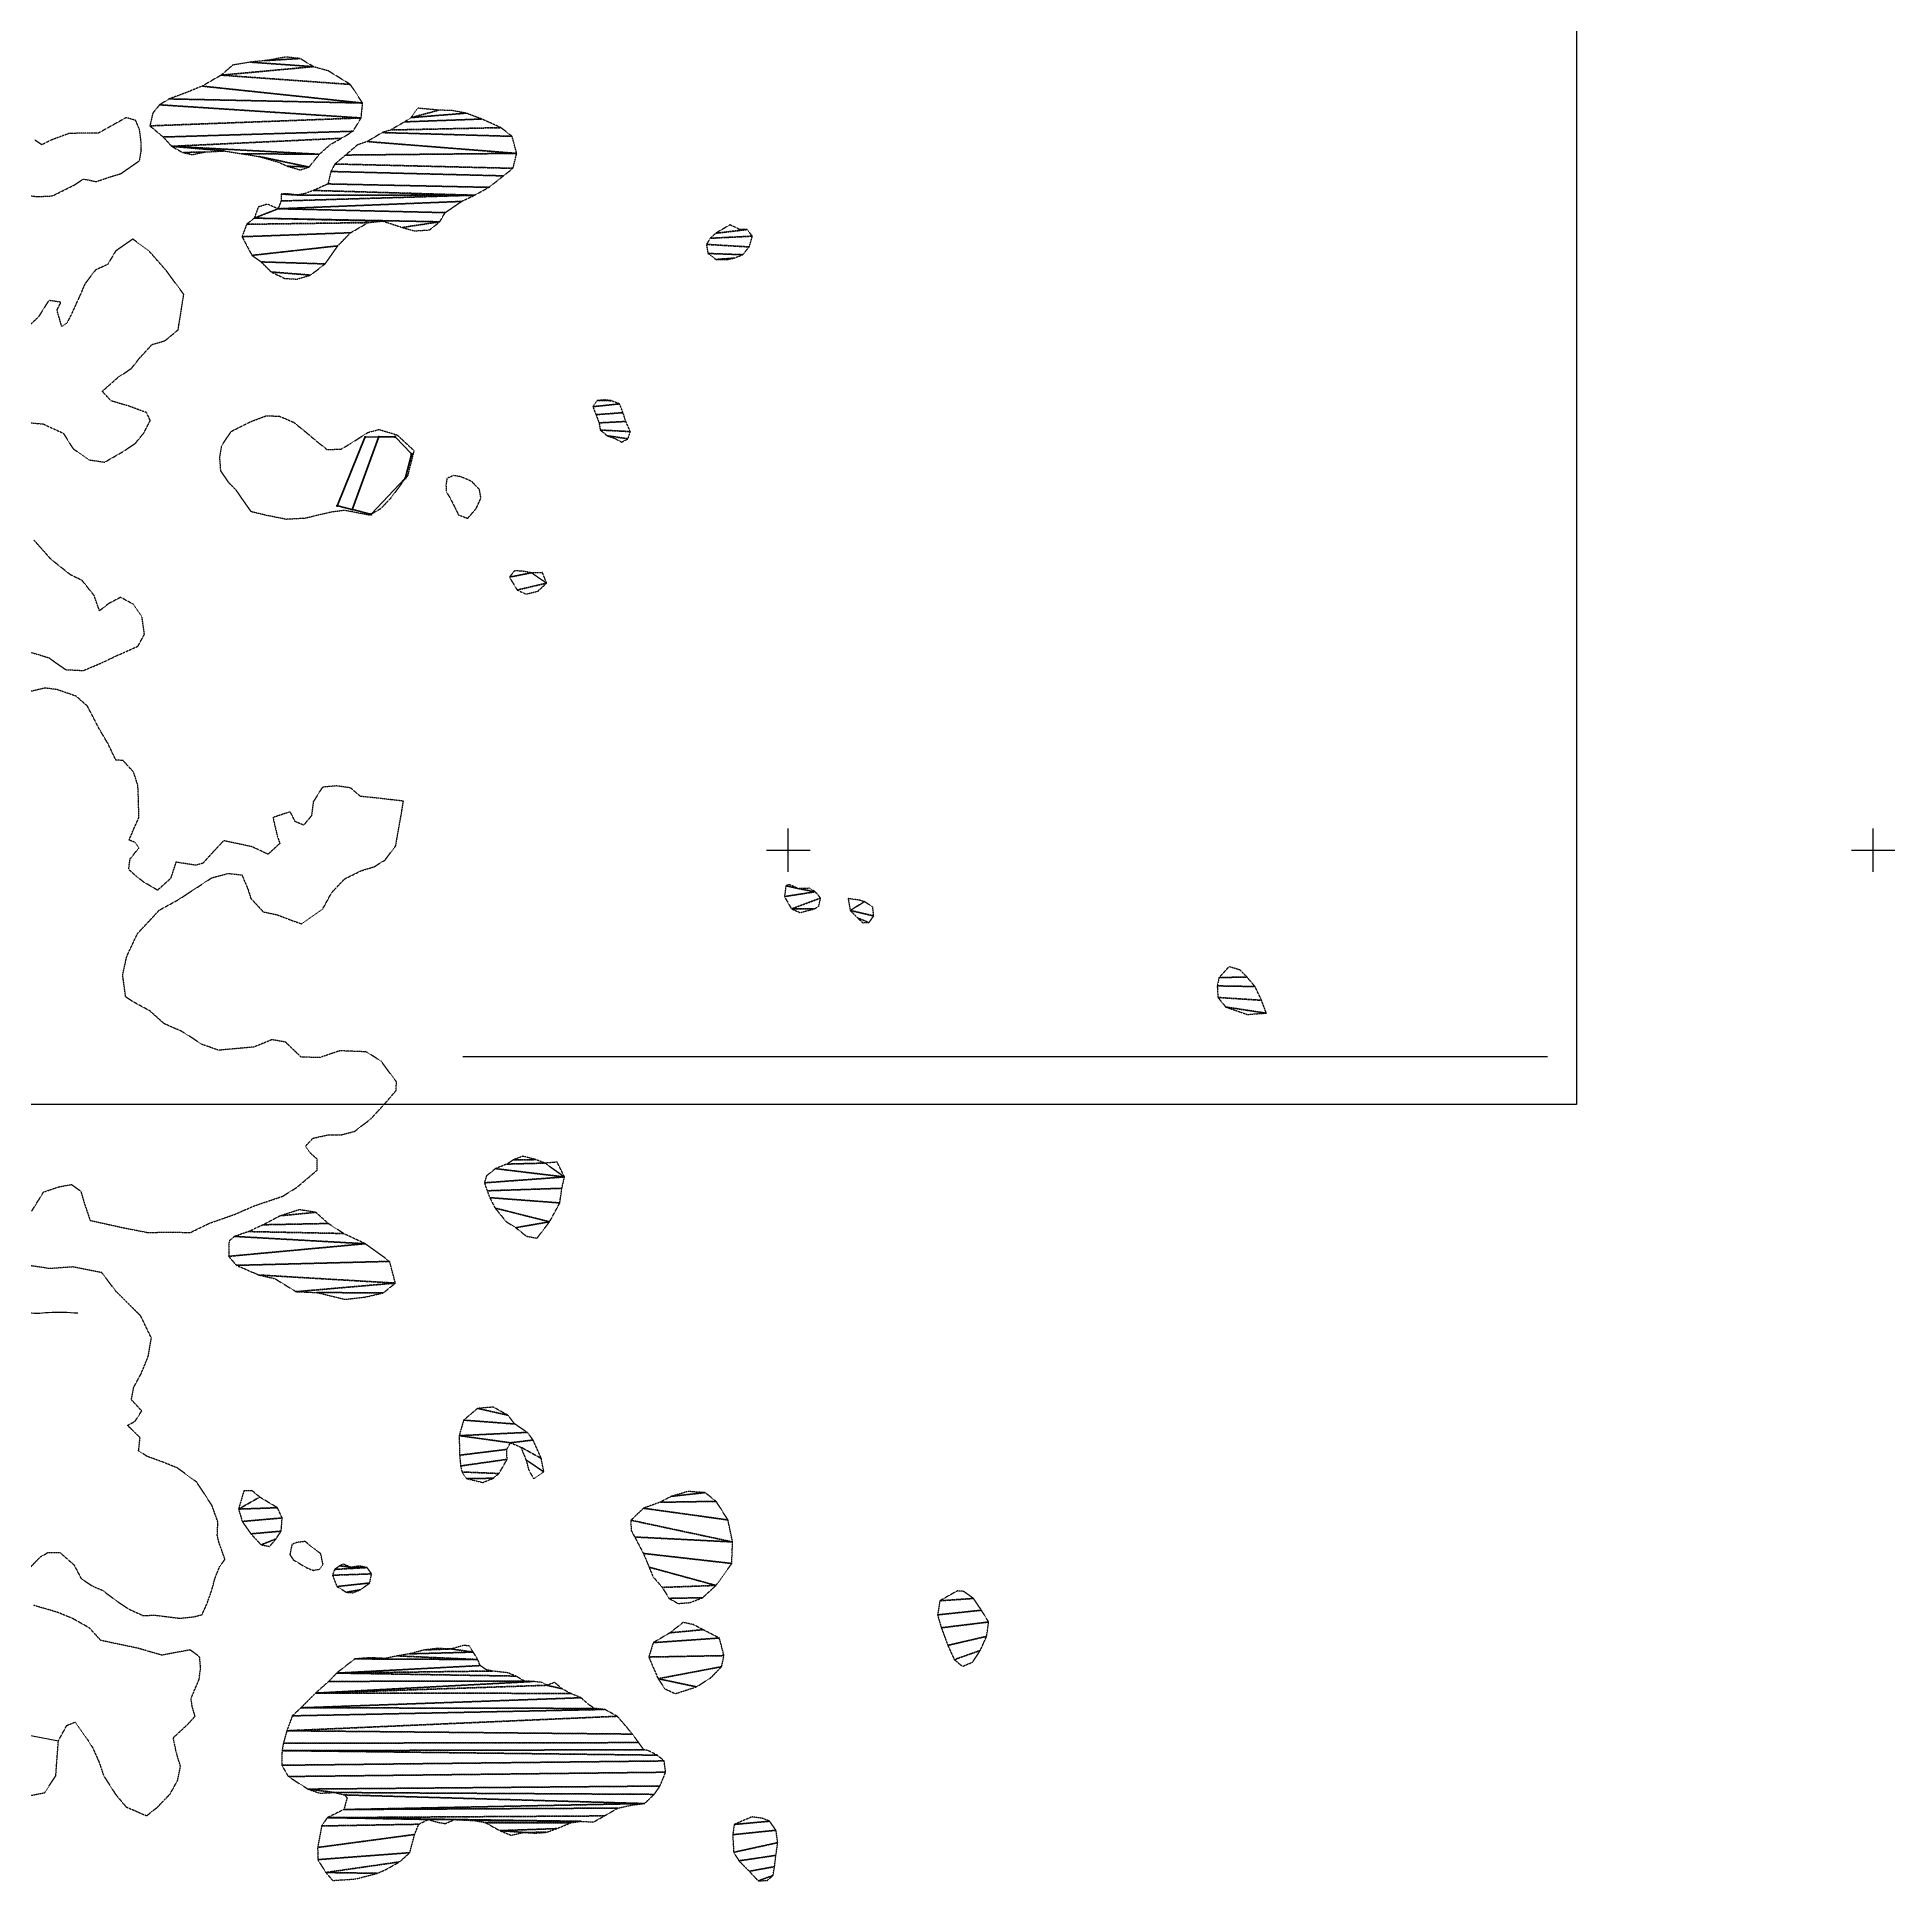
# Model space of a CAD drawing. Header units: metres. Extents: x 615331 to 657292, y 1301217 to 1321009.
# Drawn here: x 621462 to 623175, y 1309178 to 1310878 of the extents above; entities that cross this region are included whole.
import ezdxf
from ezdxf.enums import TextEntityAlignment as Align

# ---------------------------------------------------------------- set-up
doc = ezdxf.new("R2010")
doc.units = ezdxf.units.M
doc.header["$PDMODE"] = 32
doc.header["$PDSIZE"] = 0.5
doc.linetypes.add('HIDDEN', pattern=[0.375, 0.25, -0.125])
for name, color, linetype in [('3', 7, 'Continuous'), ('42', 7, 'Continuous'), ('CIRCULO PI', 2, 'Continuous'), ('CVL_CUADCON_LIN', 8, 'Continuous')]:
    doc.layers.add(name, color=color, linetype=linetype)
doc.styles.get("Standard").update_dxf_attribs({"font": 'arial.ttf'})
picture_1 = doc.add_image_def('image2.jpg', size_in_pixel=(1123, 633))

# ---------------------------------------------------------------- blocks, each defined once
blk = doc.blocks.new('COORD')
at = {"layer": '42', "color": 2, "linetype": 'Continuous'}
for p, q in [((0, -2), (0, 2)), ((-2, 0), (2, 0))]:
    blk.add_line(p, q, dxfattribs=at)
blk = doc.blocks.new('COORD$')
at = {"layer": '42', "color": 2, "linetype": 'Continuous'}
blk.add_blockref('COORD', (0, 0), dxfattribs=at)

msp = doc.modelspace()

# ---------------------------------------------------------------- linework, layer by layer
at = {"layer": '3', "color": 30, "linetype": 'HIDDEN'}
for points in [[(621446.02836, 1310732.71256), (621462.55936, 1310730.86856), (621476.26836, 1310731.53356), (621496.72636, 1310741.67756), (621505.04636, 1310747.10856), (621516.75736, 1310744.70156), (621528.14236, 1310748.64356), (621539.53336, 1310752.07656), (621556.66936, 1310763.96056), (621558.33736, 1310773.63556), (621557.97836, 1310782.77956), (621556.59236, 1310792.92756), (621552.94136, 1310801.27056), (621544.27736, 1310803.71256), (621534.18236, 1310798.00656), (621518.78636, 1310789.44556), (621507.61136, 1310789.31756), (621491.86536, 1310789.13756), (621475.42436, 1310783.10556), (621466.58536, 1310778.68456), (621460.18636, 1310782.93156)], [(621455.29036, 1310522.42556), (621467.74936, 1310521.29756), (621486.38736, 1310512.87156), (621495.44136, 1310498.49156), (621510.03736, 1310488.24056), (621524.53936, 1310486.11956), (621541.19336, 1310495.71156), (621552.78936, 1310503.46656), (621560.55436, 1310512.95756), (621566.51936, 1310524.45956), (621563.13336, 1310531.78956), (621547.82836, 1310537.45956), (621530.49736, 1310542.59756), (621522.26936, 1310551.39656), (621536.85436, 1310564.26756), (621549.20536, 1310572.54056), (621556.46636, 1310581.77056), (621568.25736, 1310594.61056), (621580.15636, 1310598.04956), (621592.23336, 1310608.09756), (621597.44836, 1310640.68156), (621580.93636, 1310663.10756), (621564.98136, 1310681.22056), (621550.38336, 1310691.72556), (621534.75936, 1310680.87456), (621527.28236, 1310668.33856), (621516.16336, 1310663.38356), (621506.40336, 1310650.56656), (621500.21736, 1310636.26656), (621493.27736, 1310621.19556), (621489.79736, 1310614.54956), (621485.00936, 1310611.19156), (621480.52136, 1310626.13156), (621484.24636, 1310633.54356), (621473.05136, 1310635.19356), (621463.57136, 1310620.09356), (621452.51636, 1310609.54956)], [(621768.42136, 1310437.27956), (621745.77436, 1310441.64056), (621734.36036, 1310440.23956), (621720.17236, 1310437.02856), (621709.53536, 1310434.36556), (621692.02036, 1310433.40356), (621673.94536, 1310437.00856), (621659.68236, 1310440.40256), (621651.42136, 1310451.99656), (621645.99536, 1310460.06556), (621638.80036, 1310467.35256), (621631.56436, 1310478.19556), (621630.66236, 1310490.38156), (621632.31836, 1310501.07256), (621641.05636, 1310514.38556), (621659.24036, 1310523.48756), (621673.15036, 1310528.72856), (621685.34436, 1310528.61356), (621698.61736, 1310522.92156), (621710.15336, 1310513.65156), (621721.18136, 1310504.37556), (621729.38336, 1310497.86356), (621742.33536, 1310498.01156), (621750.66136, 1310502.93456), (621767.30436, 1310513.54256), (621777.43436, 1310516.19956), (621794.00036, 1310511.30656), (621809.66036, 1310496.74856), (621803.82636, 1310473.81256), (621788.31536, 1310453.05356), (621778.77836, 1310443.03456), (621771.71136, 1310438.96356), (621768.42136, 1310437.27956)], [(621839.29936, 1310459.22656), (621843.44436, 1310452.15956), (621847.34336, 1310444.32656), (621850.72336, 1310437.50456), (621859.14236, 1310434.29756), (621866.91336, 1310443.28056), (621871.37436, 1310452.98656), (621870.01436, 1310460.84856), (621862.81636, 1310468.38856), (621853.11636, 1310472.59756), (621846.24536, 1310473.78956), (621840.08836, 1310471.23356), (621839.14236, 1310465.12356), (621839.29936, 1310459.22656)], [(621451.59936, 1310311.99056), (621463.31936, 1310308.82156), (621473.51636, 1310305.63456), (621479.15236, 1310301.37956), (621488.62536, 1310294.88156), (621504.89036, 1310294.05156), (621522.33336, 1310301.36556), (621534.71036, 1310307.35156), (621555.18036, 1310316.47856), (621561.15036, 1310327.47256), (621558.93636, 1310343.45556), (621550.67236, 1310355.30356), (621539.17136, 1310361.52456), (621528.31436, 1310355.81056), (621519.75536, 1310349.10656), (621514.76736, 1310363.27856), (621503.68736, 1310377.12756), (621492.95936, 1310382.34056), (621475.01636, 1310396.61856), (621459.32136, 1310414.22656)], [(621457.24636, 1309795.72956), (621468.22036, 1309813.38756), (621482.13636, 1309818.12056), (621494.04936, 1309820.28956), (621502.50336, 1309814.03356), (621506.46336, 1309800.86656), (621511.19236, 1309787.19956), (621541.74936, 1309780.43356), (621563.89636, 1309776.11356), (621587.26136, 1309776.38056), (621603.52136, 1309776.05856), (621621.20336, 1309784.64556), (621645.23736, 1309793.05156), (621661.66436, 1309800.35356), (621688.73636, 1309809.55656), (621701.59936, 1309817.58156), (621720.46636, 1309833.55056), (621720.35036, 1309843.71356), (621713.67736, 1309849.73556), (621709.54736, 1309855.53256), (621716.57436, 1309862.98156), (621731.01536, 1309866.19556), (621742.44736, 1309866.07256), (621754.85636, 1309869.26356), (621769.71236, 1309880.61356), (621782.50836, 1309894.48156), (621793.28636, 1309907.05556), (621793.45036, 1309914.93456), (621779.26136, 1309934.08356), (621765.70236, 1309942.56756), (621741.30736, 1309943.55956), (621722.58336, 1309937.24656), (621705.55836, 1309937.81456), (621691.17736, 1309951.62556), (621678.70636, 1309953.76956), (621662.02036, 1309946.97256), (621629.54136, 1309944.05956), (621614.23936, 1309949.47556), (621596.07136, 1309961.20956), (621579.22236, 1309968.64056), (621566.39036, 1309980.18156), (621551.82136, 1309988.14656), (621543.89036, 1309993.13756), (621541.12136, 1310013.17956), (621544.73636, 1310030.24556), (621554.65336, 1310051.44956), (621574.97836, 1310073.27956), (621592.14336, 1310082.62356), (621610.80036, 1310094.77956), (621623.40636, 1310103.05456), (621638.60036, 1310107.03956), (621651.06236, 1310105.65756), (621656.80636, 1310092.00256), (621659.18236, 1310084.15256), (621670.75536, 1310071.57956), (621683.48636, 1310068.93056), (621694.96736, 1310064.48756), (621706.18836, 1310060.55056), (621725.33836, 1310073.98256), (621733.79936, 1310089.32556), (621745.59336, 1310101.91056), (621760.74736, 1310109.45256), (621772.89636, 1310113.14956), (621782.98536, 1310119.36256), (621792.74236, 1310132.43356), (621796.08636, 1310151.02056), (621797.75636, 1310160.44156), (621799.89136, 1310173.67856), (621778.01836, 1310176.22356), (621760.21736, 1310178.05356), (621751.23836, 1310185.82756), (621738.51636, 1310187.71456), (621725.32136, 1310186.54756), (621716.84036, 1310172.98356), (621715.20836, 1310160.25956), (621707.94236, 1310151.53756), (621700.02836, 1310155.00456), (621695.60936, 1310163.84756), (621679.66736, 1310158.58256), (621683.67436, 1310141.35056), (621686.03536, 1310134.77056), (621675.22836, 1310124.73756), (621660.16236, 1310131.67956), (621634.19136, 1310137.22656), (621619.88936, 1310121.81756), (621615.12536, 1310116.42756), (621608.54236, 1310114.57356), (621590.22136, 1310117.41256), (621585.31336, 1310102.36456), (621573.24536, 1310091.55456), (621560.20336, 1310099.28256), (621553.53836, 1310104.54256), (621546.60936, 1310110.81556), (621548.02236, 1310120.48756), (621556.03636, 1310130.48956), (621552.41936, 1310135.78356), (621547.06336, 1310137.75556), (621551.51236, 1310148.47856), (621555.97336, 1310158.18456), (621555.80236, 1310173.17456), (621555.12336, 1310188.15856), (621551.17136, 1310200.56456), (621541.39836, 1310211.12456), (621534.78936, 1310211.55756), (621527.50436, 1310226.71956), (621519.47436, 1310240.34956), (621508.56636, 1310261.31456), (621498.30336, 1310270.34456), (621480.70736, 1310276.49556), (621469.76936, 1310277.89556), (621439.36836, 1310270.94156)], [(621453.91036, 1309465.36556), (621465.45936, 1309477.18556), (621472.27236, 1309481.07456), (621483.19336, 1309481.19956), (621496.27936, 1309469.66056), (621503.03036, 1309456.77956), (621514.03236, 1309449.79056), (621522.45436, 1309446.32956), (621536.29036, 1309435.81556), (621547.03836, 1309428.82356), (621559.54936, 1309423.12256), (621571.48636, 1309423.25856), (621580.89736, 1309422.09556), (621593.86936, 1309420.46556), (621606.80736, 1309421.88456), (621614.15236, 1309423.74656), (621618.86136, 1309433.96456), (621623.29036, 1309446.46556), (621626.21336, 1309457.42556), (621630.66036, 1309468.40256), (621635.41236, 1309474.80956), (621629.90236, 1309490.24656), (621628.30036, 1309497.08856), (621628.92536, 1309509.03856), (621623.41536, 1309524.47556), (621609.19736, 1309546.16456), (621591.26836, 1309559.17256), (621576.46836, 1309565.10256), (621563.97236, 1309569.53256), (621555.78436, 1309574.77556), (621557.16836, 1309586.98756), (621545.60936, 1309598.29056), (621552.42536, 1309601.92556), (621558.66436, 1309611.65256), (621549.14836, 1309621.96156), (621551.30336, 1309633.42056), (621558.26936, 1309646.20556), (621564.69236, 1309662.03256), (621567.54836, 1309678.83556), (621557.66236, 1309699.30456), (621535.05536, 1309721.66056), (621521.90236, 1309739.04356), (621495.42636, 1309744.33056), (621474.10736, 1309742.81656), (621456.55136, 1309745.41056)], [(621455.52936, 1309257.02356), (621469.21536, 1309259.72156), (621479.45036, 1309275.33856), (621481.87536, 1309307.63656), (621489.58836, 1309321.69956), (621497.42636, 1309324.83856), (621508.53036, 1309308.95756), (621513.18536, 1309301.64156), (621519.17836, 1309288.49756), (621523.64636, 1309275.33556), (621534.76736, 1309257.92956), (621544.29536, 1309246.60456), (621563.18436, 1309238.43556), (621573.00236, 1309246.17056), (621584.79936, 1309258.50156), (621591.76836, 1309271.03256), (621594.41636, 1309283.76756), (621590.45336, 1309297.18956), (621587.76236, 1309310.37156), (621601.33436, 1309322.97756), (621607.85636, 1309330.16656), (621605.21436, 1309339.03056), (621604.11136, 1309346.64056), (621611.53336, 1309364.00356), (621612.93536, 1309374.69156), (621612.05736, 1309384.84556), (621603.34636, 1309391.35256), (621577.24036, 1309386.48056), (621554.30436, 1309393.07856), (621520.95136, 1309400.06656), (621510.40436, 1309411.63456), (621494.81136, 1309420.34956), (621481.03036, 1309426.03556), (621458.34836, 1309432.63756)]]:
    msp.add_lwpolyline(points, dxfattribs=at)
for points, invisible_edges in [([(621697.21536, 1309488.64556), (621714.25036, 1309487.22756), (621709.39636, 1309491.26356), (621702.03236, 1309490.45456)], 1), ([(621714.25036, 1309487.22756), (621697.21536, 1309488.64556), (621695.24236, 1309479.22856), (621718.33536, 1309484.20256)], 5), ([(621718.33536, 1309484.20256), (621695.24236, 1309479.22856), (621725.79436, 1309470.27056), (621723.69936, 1309479.91556)], 3), ([(621725.79436, 1309470.27056), (621695.24236, 1309479.22856), (621698.32336, 1309474.41856), (621710.56736, 1309467.12456)], 9), ([(621725.79436, 1309470.27056), (621710.56736, 1309467.12456), (621716.68236, 1309464.62156), (621722.52036, 1309465.67456)], 1)]:
    msp.add_3dface(points, dxfattribs=dict(at, invisible_edges=invisible_edges))
at = {"layer": 'CIRCULO PI'}
msp.add_lwpolyline([(619191.41344, 1312074.43817), (622881.24082, 1312074.43817), (622881.24082, 1309894.16378), (619191.41344, 1309894.16378)], close=True, dxfattribs=at)
msp.add_lwpolyline([(621854.57009, 1309938.1989), (622854.57009, 1309938.1989)], dxfattribs=at)
at = {"layer": 'CVL_CUADCON_LIN', "color": 4, "lineweight": 40, "ltscale": 0.5, "flags": 128}
for points in [[(621739.22145, 1310446.49871), (621764.45637, 1310508.7318)], [(621776.97315, 1310508.84486), (621753.06077, 1310442.97175)], [(621753.06077, 1310442.97175), (621776.97315, 1310508.84486)], [(621765.14424, 1310509.19994), (621776.64378, 1310509.31007)], [(621777.64374, 1310509.31965), (621791.64308, 1310509.45377)], [(621792.48972, 1310509.09824), (621807.0016, 1310494.01457)], [(621807.22501, 1310493.16968), (621801.80181, 1310471.84853)], [(621801.334, 1310471.00163), (621770.41092, 1310438.48388)], [(621752.40567, 1310442.62531), (621739.51806, 1310445.9118)], [(621769.58187, 1310438.24511), (621753.37465, 1310442.3782)]]:
    msp.add_lwpolyline(points, dxfattribs=at)
at = {"layer": 'CVL_CUADCON_LIN', "color": 6, "ltscale": 0.5, "flags": 128}
msp.add_lwpolyline([(621369.75339, 1309328.92655), (621481.87536, 1309307.63656)], dxfattribs=at)
at = {"layer": 'CVL_CUADCON_LIN', "color": 4, "lineweight": 40, "ltscale": 0.5}
for centre in [(621764.64426, 1310509.19516), (621777.14376, 1310509.31486), (621777.14376, 1310509.31486), (621792.14306, 1310509.45856), (621807.34826, 1310493.65426), (621801.67856, 1310471.36396), (621739.03356, 1310446.03536), (621752.89016, 1310442.50176), (621752.89016, 1310442.50176), (621770.06636, 1310438.12156)]:
    msp.add_circle(centre, 0.5, dxfattribs=at)
at = {"layer": 'CVL_CUADCON_LIN', "color": 3, "ltscale": 0.5}
msp.add_spline([(621378.12478, 1309746.37471), (621407.38734, 1309723.85859), (621428.77139, 1309712.03761), (621444.52814, 1309708.66021), (621452.40651, 1309703.59411), (621472.66529, 1309702.46825), (621499.67677, 1309701.90532)], degree=3, dxfattribs=at)
at = {"layer": 'CVL_CUADCON_LIN', "color": 4, "ltscale": 0.5}
for p in [(621764.64426, 1310509.19516), (621777.14376, 1310509.31486), (621777.14376, 1310509.31486), (621792.14306, 1310509.45856), (621807.34826, 1310493.65426), (621801.67856, 1310471.36396), (621739.03356, 1310446.03536), (621752.89016, 1310442.50176), (621752.89016, 1310442.50176), (621770.06636, 1310438.12156)]:
    msp.add_point(p, dxfattribs=at)

# ---------------------------------------------------------------- block references
at = {"layer": '42', "color": 1, "linetype": 'Continuous', "xscale": 10, "yscale": 10}
for p in [(622154.73736, 1310128.56856), (623154.73736, 1310128.56856)]:
    msp.add_blockref('COORD$', p, dxfattribs=at)

# ---------------------------------------------------------------- texts
at = {"layer": 'CVL_CUADCON_LIN', "color": 4, "ltscale": 0.5}
for p in [(621764.08166, 1310510.02186), (621776.56596, 1310510.13096)]:
    msp.add_text('1', height=1, rotation=90, dxfattribs=at).set_placement(p, align=Align.BOTTOM_RIGHT)
for s, p in [('2', (621777.95996, 1310509.89266)), ('3', (621808.31506, 1310493.90986)), ('4', (621802.55386, 1310470.88046))]:
    msp.add_text(s, height=1, rotation=90, dxfattribs=at).set_placement(p, align=Align.MIDDLE_LEFT)
msp.add_text('2', height=1, rotation=90, dxfattribs=at).set_placement((621792.53026, 1310510.38056), align=Align.BOTTOM_LEFT)
for s, p in [('4', (621738.14106, 1310445.58436)), ('6', (621752.00616, 1310442.03426))]:
    msp.add_text(s, height=1, rotation=90, dxfattribs=at).set_placement(p, align=Align.TOP_RIGHT)
msp.add_text('3', height=1, rotation=90, dxfattribs=at).set_placement((621753.35766, 1310441.61776), align=Align.TOP_LEFT)
msp.add_text('5', height=1, rotation=90, dxfattribs=at).set_placement((621770.34316, 1310437.16066), align=Align.TOP_CENTER)

# ---------------------------------------------------------------- pictures from other files: only their frames are drawn
at = {"layer": 'CIRCULO PI'}
image = msp.add_image(picture_1, insert=(619191.41344, 1309894.16378), size_in_units=(3689.82738, 2079.84037), dxfattribs=at)
image.dxf.flags = 7

# ---------------------------------------------------------------- meshes
at = {"layer": '3', "color": 30, "linetype": 'HIDDEN'}
mesh = msp.add_polyface(dxfattribs=at)
corners = [(621617.28336, 1310772.02256), (621596.46136, 1310771.53056), (621704.69136, 1310858.14456), (621672.70936, 1310856.25456), (621716.96936, 1310850.66256), (621658.24736, 1310854.81856), (621631.96836, 1310842.82956), (621750.93836, 1310834.28056), (621762.31036, 1310817.13156), (621614.30336, 1310832.71856), (621583.95836, 1310820.93656), (621760.94336, 1310803.39456), (621575.13036, 1310815.49956), (621566.20836, 1310796.08656), (621753.46336, 1310791.11256), (621578.51836, 1310785.80956), (621742.86936, 1310784.63956), (621586.23536, 1310777.25756), (621722.46336, 1310769.92256), (621650.83036, 1310770.37356), (621712.94636, 1310758.12456), (621667.37036, 1310767.76756), (621692.87136, 1310758.91156), (621635.05236, 1310772.98856), (621599.64036, 1310826.70656), (621642.53036, 1310852.09856), (621691.72136, 1310859.52156), (621730.72936, 1310846.75456), (621732.52136, 1310778.93056), (621704.84836, 1310755.49156), (621685.21236, 1310762.38156), (621605.11936, 1310769.59656), (621568.86836, 1310807.80556)]
mesh.append_faces([[corners[k] for k in face] for face in [(0, 1, 31), (3, 2, 26), (20, 22, 29)]], dxfattribs={"vtx0": -1, "color": 30})
mesh.append_faces([[corners[k] for k in face] for face in [(4, 6, 7, 27), (16, 17, 18, 28)]], dxfattribs={"vtx0": -1, "vtx1": -1, "color": 30})
mesh.append_faces([[corners[k] for k in face] for face in [(18, 17, 23, 19)]], dxfattribs={"vtx0": -1, "vtx1": -1, "vtx3": -1, "color": 30})
mesh.append_faces([[corners[k] for k in face] for face in [(1, 0, 23, 17), (2, 3, 5, 4), (7, 6, 9, 8), (8, 10, 12, 11), (11, 13, 15, 14), (14, 15, 17, 16), (18, 19, 21, 20)]], dxfattribs={"vtx0": -1, "vtx2": -1, "color": 30})
mesh.append_faces([[corners[k] for k in face] for face in [(4, 5, 25, 6), (8, 9, 24, 10), (11, 12, 32, 13), (20, 21, 30, 22)]], dxfattribs={"vtx0": -1, "vtx3": -1, "color": 30})
mesh = msp.add_polyface(dxfattribs=at)
corners = [(621832.48936, 1310810.56556), (621806.91436, 1310803.66656), (621857.66736, 1310807.80456), (621872.20736, 1310802.38056), (621801.11636, 1310799.78856), (621889.82336, 1310794.45056), (621787.99436, 1310792.26956), (621900.07536, 1310786.43656), (621780.40136, 1310789.89656), (621904.31936, 1310770.73156), (621766.52636, 1310781.60656), (621746.60236, 1310769.18156), (621900.92036, 1310756.97156), (621736.79036, 1310760.93856), (621892.10936, 1310750.00956), (621733.05936, 1310754.03556), (621878.76836, 1310739.43956), (621730.39636, 1310742.57056), (621865.38936, 1310732.17156), (621717.00336, 1310736.57356), (621702.31936, 1310732.33956), (621687.32336, 1310733.18456), (621687.14236, 1310726.83056), (621853.51736, 1310726.44556), (621684.43036, 1310719.68456), (621767.38036, 1310706.91156), (621655.38336, 1310705.37656), (621751.23036, 1310697.57956), (621651.19636, 1310693.89456), (621739.43036, 1310685.50156), (621660.28336, 1310676.71956), (621727.68336, 1310668.85156), (621668.73336, 1310670.71856), (621714.33936, 1310658.53456), (621677.98436, 1310661.42256), (621662.43036, 1310711.04756), (621833.41136, 1310707.66656), (621798.92736, 1310702.44456), (621780.82636, 1310708.33556), (621838.39536, 1310716.10856), (621844.68536, 1310810.19656), (621824.09936, 1310700.19156), (621810.13936, 1310699.26956), (621701.93536, 1310654.83556), (621690.49836, 1310655.46756), (621666.12436, 1310721.25356), (621674.47636, 1310723.89056), (621692.65436, 1310733.49956), (621709.16236, 1310733.68856), (621757.41836, 1310778.45356), (621813.16436, 1310812.37756)]
mesh.append_faces([[corners[k] for k in face] for face in [(1, 0, 50), (21, 20, 47), (33, 34, 44, 43), (35, 24, 46, 45), (36, 37, 42, 41)]], dxfattribs={"vtx0": -1, "color": 30})
mesh.append_faces([[corners[k] for k in face] for face in [(0, 1, 2, 40), (23, 24, 39)]], dxfattribs={"vtx0": -1, "vtx1": -1, "color": 30})
mesh.append_faces([[corners[k] for k in face] for face in [(24, 35, 36, 39), (36, 35, 38, 37)]], dxfattribs={"vtx0": -1, "vtx1": -1, "vtx3": -1, "color": 30})
mesh.append_faces([[corners[k] for k in face] for face in [(2, 1, 4, 3), (3, 4, 6, 5), (5, 6, 8, 7), (7, 8, 10, 9), (9, 11, 13, 12), (12, 13, 15, 14), (14, 15, 17, 16), (16, 17, 19, 18), (18, 22, 24, 23), (25, 26, 28, 27), (26, 25, 38, 35), (27, 28, 30, 29), (29, 30, 32, 31), (31, 32, 34, 33)]], dxfattribs={"vtx0": -1, "vtx2": -1, "color": 30})
mesh.append_faces([[corners[k] for k in face] for face in [(20, 21, 22, 18)]], dxfattribs={"vtx0": -1, "vtx2": -1, "vtx3": -1, "color": 30})
mesh.append_faces([[corners[k] for k in face] for face in [(9, 10, 49, 11), (18, 19, 48, 20)]], dxfattribs={"vtx0": -1, "vtx3": -1, "color": 30})
mesh = msp.add_polyface(dxfattribs=at)
corners = [(622116.70436, 1310700.48756), (622087.78636, 1310697.10856), (622121.59936, 1310694.44556), (622082.75936, 1310692.47656), (622118.66536, 1310684.50256), (622079.26836, 1310686.84656), (622112.65136, 1310677.31856), (622080.63336, 1310678.47756), (622104.81336, 1310674.17956), (622088.06236, 1310672.97156), (622109.84436, 1310700.66356), (622098.47836, 1310672.83656), (622100.90636, 1310704.88056)]
mesh.append_faces([[corners[k] for k in face] for face in [(1, 0, 10, 12), (8, 9, 11)]], dxfattribs={"vtx0": -1, "color": 30})
mesh.append_faces([[corners[k] for k in face] for face in [(0, 1, 3, 2), (2, 3, 5, 4), (4, 5, 7, 6), (6, 7, 9, 8)]], dxfattribs={"vtx0": -1, "vtx2": -1, "color": 30})
mesh = msp.add_polyface(dxfattribs=at)
corners = [(621991.50636, 1310542.78656), (621978.55136, 1310542.89256), (621999.16036, 1310539.82456), (621974.55136, 1310537.25656), (622002.30136, 1310531.72956), (621977.42936, 1310529.92056), (622004.93336, 1310523.62856), (621980.31036, 1310522.33056), (622009.10436, 1310514.27456), (621981.40136, 1310515.73656), (622006.89436, 1310507.64256), (621987.81136, 1310510.47356), (621985.40236, 1310543.47856), (622001.08736, 1310504.52756), (621995.46236, 1310507.76656)]
mesh.append_faces([[corners[k] for k in face] for face in [(1, 0, 12), (10, 11, 14, 13)]], dxfattribs={"vtx0": -1, "color": 30})
mesh.append_faces([[corners[k] for k in face] for face in [(0, 1, 3, 2), (2, 3, 5, 4), (4, 5, 7, 6), (6, 7, 9, 8), (8, 9, 11, 10)]], dxfattribs={"vtx0": -1, "vtx2": -1, "color": 30})
mesh = msp.add_polyface(dxfattribs=at)
corners = [(621931.96036, 1310374.65556), (621917.88136, 1310384.15056), (621904.85536, 1310368.24756), (621897.60736, 1310380.10656), (621902.36636, 1310386.00556), (621909.99136, 1310385.58456), (621928.04036, 1310384.26656), (621923.91736, 1310367.19456), (621913.02536, 1310364.52956)]
mesh.append_faces([[corners[k] for k in face] for face in [(1, 0, 6), (0, 2, 8, 7), (3, 1, 5, 4)]], dxfattribs={"vtx0": -1, "color": 30})
mesh.append_faces([[corners[k] for k in face] for face in [(0, 1, 3, 2)]], dxfattribs={"vtx0": -1, "vtx1": -1, "vtx3": -1, "color": 30})
mesh = msp.add_polyface(dxfattribs=at)
corners = [(622164.28836, 1310092.97756), (622152.57336, 1310095.63856), (622179.56136, 1310090.10256), (622151.16336, 1310085.71256), (622184.45336, 1310084.31456), (622157.64336, 1310074.35156), (622178.72536, 1310074.33856), (622174.44436, 1310093.34756), (622182.76236, 1310076.67156), (622170.36736, 1310072.21056), (622165.81036, 1310070.88756), (622155.60936, 1310096.68956)]
mesh.append_faces([[corners[k] for k in face] for face in [(1, 0, 11), (6, 5, 10, 9), (0, 2, 7)]], dxfattribs={"vtx0": -1, "color": 30})
mesh.append_faces([[corners[k] for k in face] for face in [(4, 5, 6, 8)]], dxfattribs={"vtx0": -1, "vtx1": -1, "color": 30})
mesh.append_faces([[corners[k] for k in face] for face in [(2, 3, 5, 4)]], dxfattribs={"vtx0": -1, "vtx2": -1, "color": 30})
mesh.append_faces([[corners[k] for k in face] for face in [(0, 1, 3, 2)]], dxfattribs={"vtx0": -1, "vtx2": -1, "vtx3": -1, "color": 30})
mesh = msp.add_polyface(dxfattribs=at)
corners = [(622224.87736, 1310080.96456), (622211.76136, 1310072.93756), (622233.40936, 1310067.84956), (622229.16136, 1310061.70256), (622218.44336, 1310066.15356), (622220.03436, 1310082.43456), (622232.55136, 1310076.22456), (622223.32036, 1310061.63556), (622209.85836, 1310083.84256)]
mesh.append_faces([[corners[k] for k in face] for face in [(1, 0, 5, 8), (3, 4, 7)]], dxfattribs={"vtx0": -1, "color": 30})
mesh.append_faces([[corners[k] for k in face] for face in [(0, 1, 2, 6)]], dxfattribs={"vtx0": -1, "vtx1": -1, "color": 30})
mesh.append_faces([[corners[k] for k in face] for face in [(2, 1, 4, 3)]], dxfattribs={"vtx0": -1, "vtx2": -1, "color": 30})
mesh = msp.add_polyface(dxfattribs=at)
corners = [(622577.46136, 1310011.56256), (622551.81336, 1310011.01556), (622584.92836, 1310002.75456), (622550.12336, 1310003.37256), (622590.91436, 1309990.11756), (622550.75336, 1309992.70756), (622595.36836, 1309978.22656), (622557.96536, 1309983.89656), (622588.76836, 1309977.89656), (622577.85636, 1309977.00956), (622560.84336, 1310021.02856), (622571.03736, 1310018.09556)]
mesh.append_faces([[corners[k] for k in face] for face in [(1, 0, 11, 10), (6, 7, 9, 8)]], dxfattribs={"vtx0": -1, "color": 30})
mesh.append_faces([[corners[k] for k in face] for face in [(0, 1, 3, 2), (2, 3, 5, 4), (4, 5, 7, 6)]], dxfattribs={"vtx0": -1, "vtx2": -1, "color": 30})
mesh = msp.add_polyface(dxfattribs=at)
corners = [(621948.37736, 1309827.26356), (621930.45136, 1309840.01756), (621884.78936, 1309834.92156), (621874.52436, 1309821.84556), (621945.95636, 1309816.81756), (621877.14836, 1309814.50656), (621944.07836, 1309803.32956), (621879.50636, 1309808.18056), (621934.62536, 1309785.94256), (621884.44236, 1309798.58156), (621903.44536, 1309780.50356), (621922.03236, 1309843.22456), (621901.20736, 1309842.98656), (621895.15536, 1309839.10556), (621910.05836, 1309846.39056), (621941.61736, 1309840.90756), (621923.11436, 1309770.81956), (621913.18636, 1309772.73856), (621894.48936, 1309786.24556), (621876.48336, 1309828.22056)]
mesh.append_faces([[corners[k] for k in face] for face in [(1, 0, 15), (8, 10, 17, 16), (12, 11, 14)]], dxfattribs={"vtx0": -1, "color": 30})
mesh.append_faces([[corners[k] for k in face] for face in [(0, 1, 13, 2)]], dxfattribs={"vtx0": -1, "vtx1": -1, "vtx3": -1, "color": 30})
mesh.append_faces([[corners[k] for k in face] for face in [(0, 3, 5, 4), (4, 5, 7, 6), (6, 7, 9, 8), (11, 12, 13, 1)]], dxfattribs={"vtx0": -1, "vtx2": -1, "color": 30})
mesh.append_faces([[corners[k] for k in face] for face in [(0, 2, 19, 3), (8, 9, 18, 10)]], dxfattribs={"vtx0": -1, "vtx3": -1, "color": 30})
mesh = msp.add_polyface(dxfattribs=at)
corners = [(621719.13336, 1309794.65856), (621686.40336, 1309791.48956), (621730.68036, 1309784.37256), (621670.75036, 1309783.17956), (621744.75636, 1309775.13256), (621657.10536, 1309776.92456), (621764.67636, 1309765.70456), (621644.20236, 1309772.45756), (621638.82436, 1309754.10156), (621787.21436, 1309749.44556), (621646.03136, 1309745.79856), (621792.52236, 1309729.43256), (621666.70736, 1309736.88756), (621700.91936, 1309721.52456), (621781.44936, 1309720.41256), (621720.23236, 1309720.72856), (621704.12036, 1309797.02756), (621765.23636, 1309716.66956), (621746.21236, 1309714.41956), (621681.47836, 1309733.49856), (621639.17236, 1309768.08056)]
mesh.append_faces([[corners[k] for k in face] for face in [(1, 0, 16), (14, 15, 18, 17)]], dxfattribs={"vtx0": -1, "color": 30})
mesh.append_faces([[corners[k] for k in face] for face in [(0, 1, 3, 2), (2, 3, 5, 4), (4, 5, 7, 6), (6, 8, 10, 9), (9, 10, 12, 11), (11, 13, 15, 14)]], dxfattribs={"vtx0": -1, "vtx2": -1, "color": 30})
mesh.append_faces([[corners[k] for k in face] for face in [(6, 7, 20, 8), (11, 12, 19, 13)]], dxfattribs={"vtx0": -1, "vtx3": -1, "color": 30})
mesh = msp.add_polyface(dxfattribs=at)
corners = [(621896.27736, 1309607.63556), (621868.26536, 1309613.92256), (621902.46536, 1309599.57556), (621855.43436, 1309603.10356), (621914.23736, 1309591.83356), (621851.28036, 1309588.82656), (621898.59936, 1309582.25256), (621895.11336, 1309576.11456), (621851.74036, 1309570.79056), (621895.47236, 1309566.97156), (621852.61536, 1309560.89056), (621888.00136, 1309553.92656), (621853.94936, 1309555.31556), (621882.71736, 1309549.54656), (621858.08236, 1309549.26456), (621926.95836, 1309567.83956), (621908.04236, 1309578.29556), (621929.38636, 1309555.41656), (621913.00436, 1309566.40956), (621919.39836, 1309584.77756), (621882.72936, 1309615.10356), (621920.06136, 1309548.95756), (621915.39436, 1309557.28956), (621873.10936, 1309545.62556)]
mesh.append_faces([[corners[k] for k in face] for face in [(1, 0, 20), (13, 14, 23), (17, 18, 22, 21)]], dxfattribs={"vtx0": -1, "color": 30})
mesh.append_faces([[corners[k] for k in face] for face in [(4, 5, 6, 19)]], dxfattribs={"vtx0": -1, "vtx1": -1, "vtx2": -1, "color": 30})
mesh.append_faces([[corners[k] for k in face] for face in [(0, 1, 3, 2), (2, 3, 5, 4), (6, 5, 8, 7), (7, 8, 10, 9), (9, 10, 12, 11), (11, 12, 14, 13), (15, 16, 18, 17), (16, 15, 19, 6)]], dxfattribs={"vtx0": -1, "vtx2": -1, "color": 30})
mesh = msp.add_polyface(dxfattribs=at)
corners = [(621667.45836, 1309532.17556), (621647.96236, 1309521.12356), (621683.78436, 1309522.36556), (621688.16436, 1309512.98856), (621651.33836, 1309509.70656), (621687.22636, 1309500.78256), (621659.28936, 1309498.31956), (621682.44436, 1309493.63556), (621668.75636, 1309488.21156), (621660.55936, 1309537.97756), (621675.87636, 1309527.14456), (621676.64336, 1309486.73656), (621652.93636, 1309537.92956)]
mesh.append_faces([[corners[k] for k in face] for face in [(1, 0, 9, 12), (7, 8, 11)]], dxfattribs={"vtx0": -1, "color": 30})
mesh.append_faces([[corners[k] for k in face] for face in [(0, 1, 2, 10)]], dxfattribs={"vtx0": -1, "vtx1": -1, "color": 30})
mesh.append_faces([[corners[k] for k in face] for face in [(2, 1, 4, 3), (3, 4, 6, 5), (5, 6, 8, 7)]], dxfattribs={"vtx0": -1, "vtx2": -1, "color": 30})
mesh = msp.add_polyface(dxfattribs=at)
corners = [(622077.94136, 1309536.27856), (622046.99236, 1309532.87556), (622088.19236, 1309528.26456), (622036.38636, 1309527.41856), (622099.05636, 1309511.11056), (622021.20936, 1309521.90856), (622103.35236, 1309490.83156), (622009.65136, 1309510.85056), (622013.13036, 1309495.39056), (622102.56336, 1309471.00356), (622021.17736, 1309480.23656), (622088.06236, 1309450.76356), (622026.40236, 1309467.59156), (622038.55336, 1309448.92756), (622075.74636, 1309439.44256), (622044.76436, 1309438.83456), (622030.05936, 1309458.73956), (622053.20136, 1309434.10256), (622064.36636, 1309434.99256), (622062.18036, 1309537.36956), (622009.75636, 1309501.70456)]
mesh.append_faces([[corners[k] for k in face] for face in [(1, 0, 19), (14, 15, 17, 18)]], dxfattribs={"vtx0": -1, "color": 30})
mesh.append_faces([[corners[k] for k in face] for face in [(0, 1, 3, 2), (2, 3, 5, 4), (4, 5, 7, 6), (6, 8, 10, 9), (9, 10, 12, 11), (11, 13, 15, 14)]], dxfattribs={"vtx0": -1, "vtx2": -1, "color": 30})
mesh.append_faces([[corners[k] for k in face] for face in [(6, 7, 20, 8), (11, 12, 16, 13)]], dxfattribs={"vtx0": -1, "vtx3": -1, "color": 30})
mesh = msp.add_polyface(dxfattribs=at)
corners = [(621751.73336, 1309467.38356), (621741.30436, 1309468.84356), (621766.47336, 1309467.22256), (621736.49836, 1309465.50856), (621770.57636, 1309461.40256), (621734.49936, 1309460.15856), (621768.85136, 1309453.00356), (621738.63236, 1309449.76356), (621760.50436, 1309446.85156), (621747.30636, 1309444.48056), (621759.34836, 1309468.70256), (621753.40736, 1309444.01056), (621744.59836, 1309470.38856)]
mesh.append_faces([[corners[k] for k in face] for face in [(1, 0, 12), (8, 9, 11), (0, 2, 10)]], dxfattribs={"vtx0": -1, "color": 30})
mesh.append_faces([[corners[k] for k in face] for face in [(2, 3, 5, 4), (4, 5, 7, 6), (6, 7, 9, 8)]], dxfattribs={"vtx0": -1, "vtx2": -1, "color": 30})
mesh.append_faces([[corners[k] for k in face] for face in [(0, 1, 3, 2)]], dxfattribs={"vtx0": -1, "vtx2": -1, "vtx3": -1, "color": 30})
mesh = msp.add_polyface(dxfattribs=at)
corners = [(622325.43636, 1309438.74056), (622294.47236, 1309436.60756), (622332.67236, 1309427.89656), (622292.33536, 1309423.62456), (622339.40036, 1309417.04756), (622295.77336, 1309411.72056), (622337.51936, 1309403.81356), (622301.80036, 1309395.52756), (622331.57236, 1309390.78656), (622307.79236, 1309382.38356), (622310.37136, 1309445.68256), (622316.47236, 1309445.24456), (622324.58336, 1309380.03456), (622315.23036, 1309376.11556)]
mesh.append_faces([[corners[k] for k in face] for face in [(1, 0, 11, 10), (8, 9, 13, 12)]], dxfattribs={"vtx0": -1, "color": 30})
mesh.append_faces([[corners[k] for k in face] for face in [(0, 1, 3, 2), (2, 3, 5, 4), (4, 5, 7, 6), (6, 7, 9, 8)]], dxfattribs={"vtx0": -1, "vtx2": -1, "color": 30})
mesh = msp.add_polyface(dxfattribs=at)
corners = [(622076.08236, 1309409.97156), (622045.63536, 1309407.08256), (622091.15736, 1309402.26656), (622030.24536, 1309398.01256), (622095.40636, 1309386.05256), (622026.07936, 1309384.75256), (622093.23636, 1309375.86456), (622034.68936, 1309364.77656), (622070.08036, 1309357.30456), (622057.71836, 1309416.62156), (622067.13836, 1309414.69656), (622083.19436, 1309365.58556), (622050.59536, 1309350.98356), (622040.89236, 1309355.44656)]
mesh.append_faces([[corners[k] for k in face] for face in [(1, 0, 10, 9), (8, 7, 13, 12)]], dxfattribs={"vtx0": -1, "color": 30})
mesh.append_faces([[corners[k] for k in face] for face in [(6, 7, 8, 11)]], dxfattribs={"vtx0": -1, "vtx1": -1, "color": 30})
mesh.append_faces([[corners[k] for k in face] for face in [(0, 1, 3, 2), (2, 3, 5, 4), (4, 5, 7, 6)]], dxfattribs={"vtx0": -1, "vtx2": -1, "color": 30})
mesh = msp.add_polyface(dxfattribs=at)
corners = [(621864.30036, 1309389.29956), (621843.95236, 1309392.22156), (621805.35536, 1309387.65756), (621868.41036, 1309382.46256), (621794.18636, 1309385.80756), (621755.06936, 1309383.02056), (621870.73336, 1309376.88556), (621738.38136, 1309369.95256), (621881.69236, 1309371.87056), (621903.57636, 1309367.17956), (621911.48336, 1309362.65356), (621731.06136, 1309362.28156), (621919.61836, 1309362.19656), (621718.93236, 1309351.52956), (621932.09236, 1309358.71656), (621953.99436, 1309351.22956), (621963.67636, 1309347.22356), (621705.55136, 1309337.97456), (621976.44536, 1309337.39156), (621985.60036, 1309336.43256), (621697.46736, 1309330.55256), (621997.07636, 1309330.15056), (621692.47336, 1309316.79656), (622010.90336, 1309313.71656), (622016.79836, 1309305.87356), (621689.24336, 1309305.33856), (622021.41536, 1309299.29456), (621688.01636, 1309298.46856), (622033.89936, 1309294.28956), (622040.28636, 1309288.99256), (621687.84936, 1309284.99656), (622041.62336, 1309278.57956), (621693.76036, 1309274.61256), (622036.36836, 1309265.83856), (621711.87736, 1309263.03456), (622031.08136, 1309258.17956), (621736.54636, 1309259.88556), (622022.24136, 1309249.73656), (621745.70936, 1309257.65556), (621745.03336, 1309244.18056), (621997.61936, 1309245.51456), (621985.21336, 1309238.32056), (621729.83436, 1309236.71356), (621963.39136, 1309233.35356), (621846.99436, 1309234.90956), (621954.25136, 1309232.02556), (621875.72836, 1309232.03956), (621941.32636, 1309226.60656), (621888.73536, 1309224.75056), (621910.85436, 1309223.11056), (621813.98636, 1309230.63456), (621724.54736, 1309229.05556), (621810.23536, 1309221.20656), (621720.86236, 1309209.20656), (621805.76936, 1309204.40356), (621720.93436, 1309198.02356), (621796.42036, 1309195.95756), (621728.38036, 1309186.12456), (621775.90436, 1309185.40656), (621931.94536, 1309223.24356), (621865.80536, 1309234.01056), (621822.85236, 1309235.01156), (621819.30836, 1309391.30356), (621783.27436, 1309383.45156), (621946.08936, 1309355.50056), (621896.18836, 1309370.18256), (621928.26436, 1309361.23456), (621939.44536, 1309361.30456), (621971.34436, 1309340.40956), (622006.03636, 1309319.78556), (622025.48536, 1309298.55756), (622010.81436, 1309248.39356), (621975.08536, 1309232.66456), (621921.78536, 1309222.41656), (621899.18136, 1309220.49556), (621838.63136, 1309231.29856), (621832.27236, 1309232.27456), (621784.01336, 1309189.01656), (621755.86336, 1309180.19756), (621734.78036, 1309178.79456), (621748.01436, 1309254.87456), (621722.82836, 1309259.29056), (621769.29336, 1309384.12656), (621830.48136, 1309392.64456), (621855.11336, 1309395.34156), (621860.45136, 1309395.12056), (621876.09436, 1309373.10656)]
mesh.append_faces([[corners[k] for k in face] for face in [(1, 0, 85, 84), (49, 48, 74), (58, 57, 79, 78), (59, 49, 73), (44, 61, 76, 75), (36, 34, 81), (62, 1, 83), (5, 63, 82), (14, 64, 67)]], dxfattribs={"vtx0": -1, "color": 30})
mesh.append_faces([[corners[k] for k in face] for face in [(6, 7, 8, 86), (8, 7, 9, 65), (12, 13, 14, 66), (16, 17, 18, 68), (21, 22, 23, 69), (26, 27, 28, 70), (37, 39, 40, 71), (41, 42, 43, 72), (56, 57, 58, 77)]], dxfattribs={"vtx0": -1, "vtx1": -1, "color": 30})
mesh.append_faces([[corners[k] for k in face] for face in [(33, 34, 36, 35), (44, 42, 61), (47, 48, 49, 59)]], dxfattribs={"vtx0": -1, "vtx1": -1, "vtx2": -1, "color": 30})
mesh.append_faces([[corners[k] for k in face] for face in [(0, 1, 62, 2), (14, 13, 15, 64), (43, 42, 44, 60)]], dxfattribs={"vtx0": -1, "vtx1": -1, "vtx3": -1, "color": 30})
mesh.append_faces([[corners[k] for k in face] for face in [(0, 2, 4, 3), (3, 5, 7, 6), (9, 7, 11, 10), (10, 11, 13, 12), (15, 13, 17, 16), (18, 17, 20, 19), (19, 20, 22, 21), (23, 22, 25, 24), (24, 25, 27, 26), (28, 27, 30, 29), (29, 30, 32, 31), (31, 32, 34, 33), (35, 36, 38, 37), (40, 39, 42, 41), (45, 46, 48, 47), (46, 45, 43, 60), (50, 51, 53, 52), (51, 50, 61, 42), (52, 53, 55, 54), (54, 55, 57, 56)]], dxfattribs={"vtx0": -1, "vtx2": -1, "color": 30})
mesh.append_faces([[corners[k] for k in face] for face in [(3, 4, 63, 5)]], dxfattribs={"vtx0": -1, "vtx2": -1, "vtx3": -1, "color": 30})
mesh.append_faces([[corners[k] for k in face] for face in [(37, 38, 80, 39)]], dxfattribs={"vtx0": -1, "vtx3": -1, "color": 30})
mesh = msp.add_polyface(dxfattribs=at)
corners = [(622137.46236, 1309233.43256), (622104.95436, 1309230.43156), (622143.36036, 1309225.08156), (622103.48936, 1309221.01856), (622144.95836, 1309213.65356), (622104.35636, 1309204.75656), (622143.25436, 1309201.95156), (622109.23536, 1309196.90856), (622142.05036, 1309191.52256), (622118.69936, 1309187.30956), (622140.57836, 1309183.38056), (622126.88736, 1309178.46456), (622120.91836, 1309237.39456), (622130.58336, 1309236.18456), (622135.27136, 1309178.77156)]
mesh.append_faces([[corners[k] for k in face] for face in [(1, 0, 13, 12), (10, 11, 14)]], dxfattribs={"vtx0": -1, "color": 30})
mesh.append_faces([[corners[k] for k in face] for face in [(0, 1, 3, 2), (2, 3, 5, 4), (4, 5, 7, 6), (6, 7, 9, 8), (8, 9, 11, 10)]], dxfattribs={"vtx0": -1, "vtx2": -1, "color": 30})

doc.saveas('drawing.dxf')
